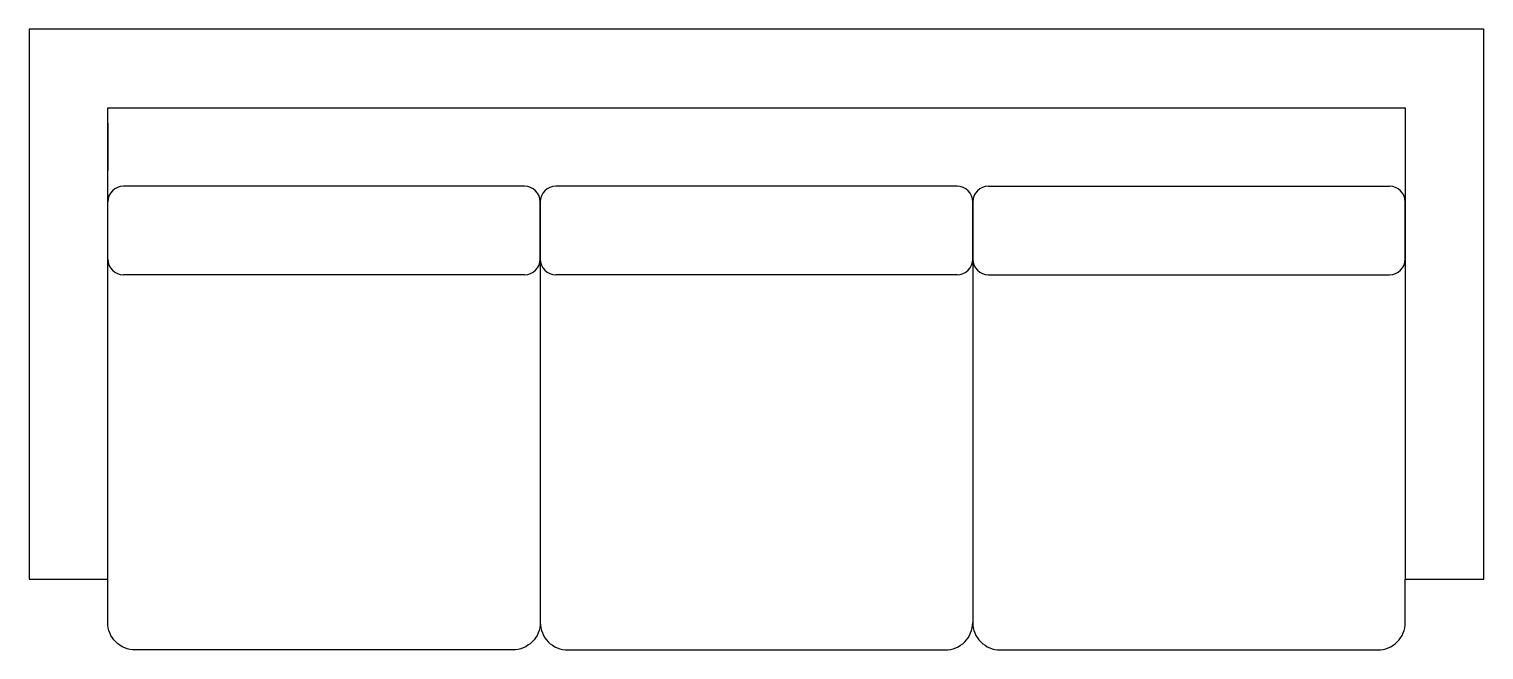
# Model space of a CAD drawing. Extents: x 28.78 to 30.63, y 25.06 to 25.85.
import ezdxf

# ---------------------------------------------------------------- set-up
doc = ezdxf.new("R2010")
doc.units = 0
doc.header["$MEASUREMENT"] = 0
doc.layers.add('A-MOBILIA', color=2, linetype='CONTINUOUS')

msp = doc.modelspace()

# ---------------------------------------------------------------- linework, layer by layer
at = {"layer": 'A-MOBILIA'}
for p, q in [((28.8753, 25.7272), (28.8753, 25.6672)), ((30.5253, 25.7272), (30.5253, 25.6672)), ((29.4053, 25.6472), (28.8953, 25.6472)), ((29.9553, 25.6472), (29.4453, 25.6472)), ((29.9953, 25.6472), (30.5053, 25.6472)), ((28.8753, 25.5546), (28.8753, 25.6272)), ((29.4253, 25.5546), (29.4253, 25.6272)), ((29.4253, 25.6272), (29.4253, 25.5546)), ((29.9753, 25.5546), (29.9753, 25.6272)), ((29.9753, 25.6272), (29.9753, 25.5546)), ((30.5253, 25.5546), (30.5253, 25.6272)), ((29.4053, 25.5346), (28.8953, 25.5346)), ((29.9553, 25.5346), (29.4453, 25.5346)), ((29.9953, 25.5346), (30.5053, 25.5346))]:
    msp.add_line(p, q, dxfattribs=at)
msp.add_lwpolyline([(28.8753, 25.7472), (30.5253, 25.7472), (30.5253, 25.1472), (30.6253, 25.1472), (30.6253, 25.8472), (28.7753, 25.8472), (28.7753, 25.1472), (28.8753, 25.1472)], close=True, dxfattribs=at)
for points in [[(29.4253, 25.5546), (29.4253, 25.0922, -0.414214), (29.3903, 25.0572), (28.9103, 25.0572, -0.414214), (28.8753, 25.0922), (28.8753, 25.1472)], [(29.9753, 25.5546), (29.9753, 25.0922, 0.414214), (30.0103, 25.0572), (30.4903, 25.0572, 0.414214), (30.5253, 25.0922), (30.5253, 25.1472)], [(29.4253, 25.0922, 0.414214), (29.4603, 25.0572), (29.9403, 25.0572, 0.414214), (29.9753, 25.0922)]]:
    msp.add_lwpolyline(points, format="xyb", dxfattribs=at)
for centre, start, end in [((28.8953, 25.6272), 90, 180), ((28.8953, 25.6272), 90, 180), ((29.4053, 25.6272), 0, 90), ((29.4453, 25.6272), 90, 180), ((29.9553, 25.6272), 0, 90), ((29.9953, 25.6272), 90, 180), ((30.5053, 25.6272), 0, 90), ((28.8953, 25.5546), 180, 270), ((28.8953, 25.5546), 180, 270), ((29.4053, 25.5546), 270, 0), ((29.4453, 25.5546), 180, 270), ((29.9553, 25.5546), 270, 0), ((29.9953, 25.5546), 180, 270), ((30.5053, 25.5546), 270, 0)]:
    msp.add_arc(centre, 0.02, start, end, dxfattribs=at)

doc.saveas('drawing.dxf')
